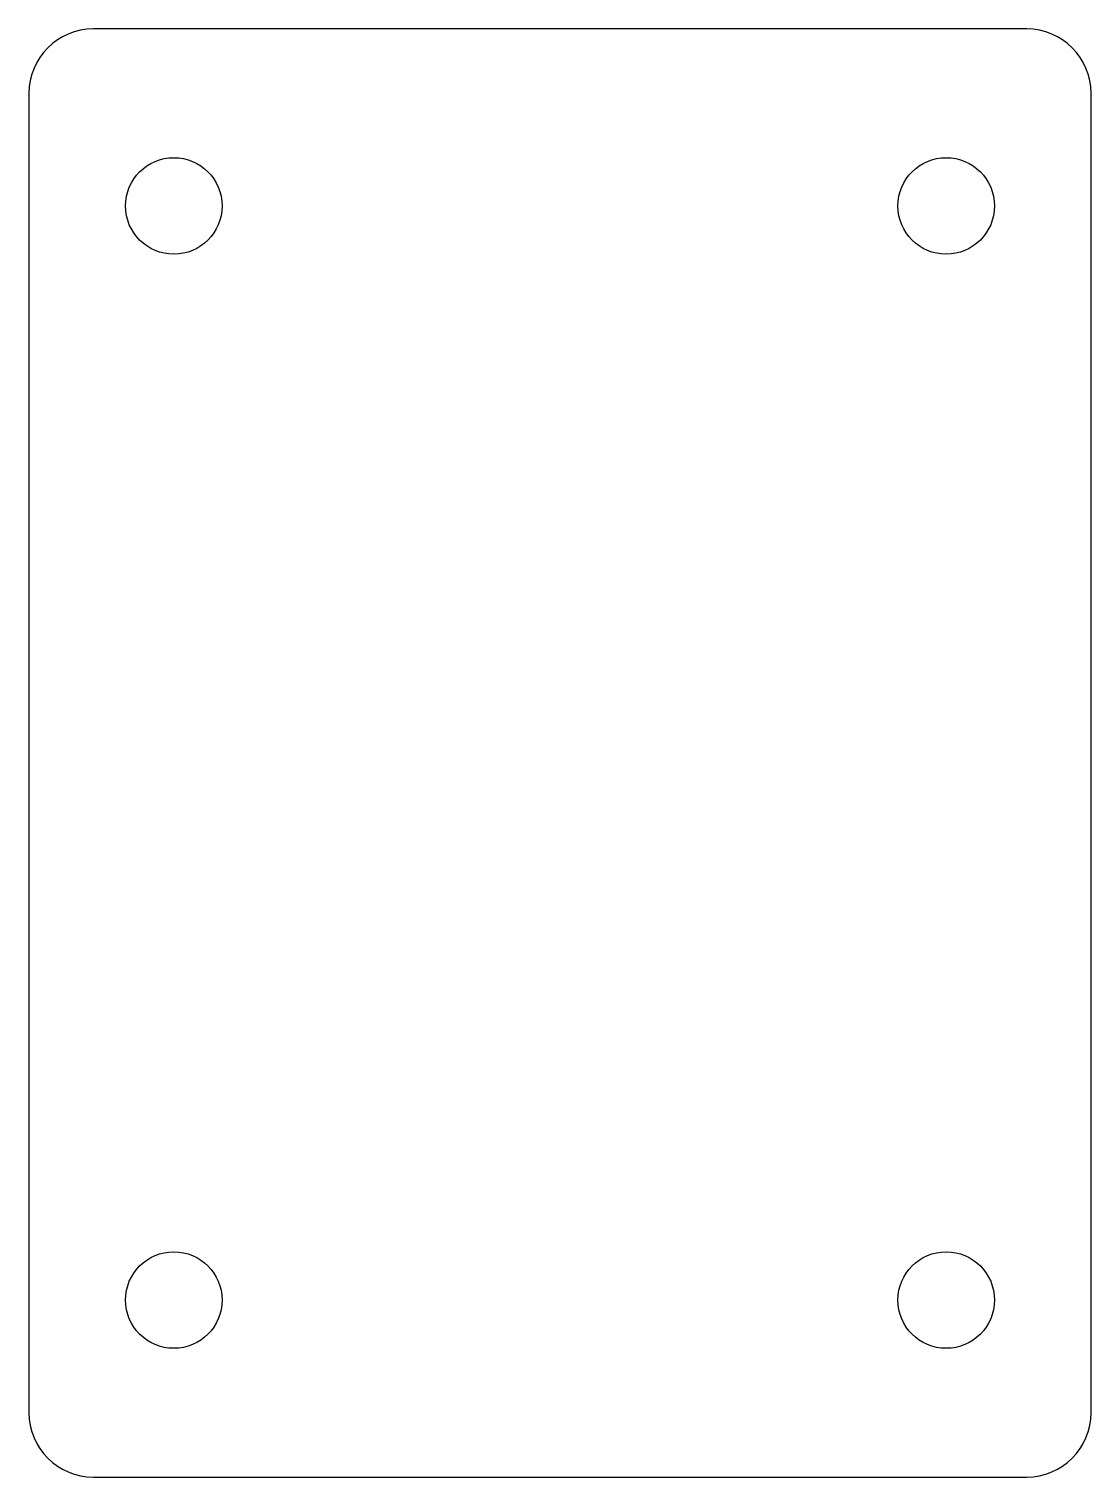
# Model space of a CAD drawing. Header units: millimetres. Extents: x -2 to 31, y 0 to 45.
import ezdxf

# ---------------------------------------------------------------- set-up
doc = ezdxf.new("R2010")
doc.units = ezdxf.units.MM

msp = doc.modelspace()

# ---------------------------------------------------------------- linework, layer by layer
at = {"color": 7, "linetype": 'Continuous', "lineweight": 25}
for p, q in [((29, 45), (0, 45)), ((-2, 43), (-2, 2)), ((31, 2), (31, 43)), ((0, 0), (29, 0))]:
    msp.add_line(p, q, dxfattribs=at)
for centre in [(2.5, 39.5), (26.5, 39.5), (2.5, 5.5), (26.5, 5.5)]:
    msp.add_circle(centre, 1.5, dxfattribs=at)
for centre, start, end in [((0, 43), 90, 180), ((29, 43), 0, 90), ((0, 2), 180, 270), ((29, 2), 270, 0)]:
    msp.add_arc(centre, 2, start, end, dxfattribs=at)

doc.saveas('drawing.dxf')
